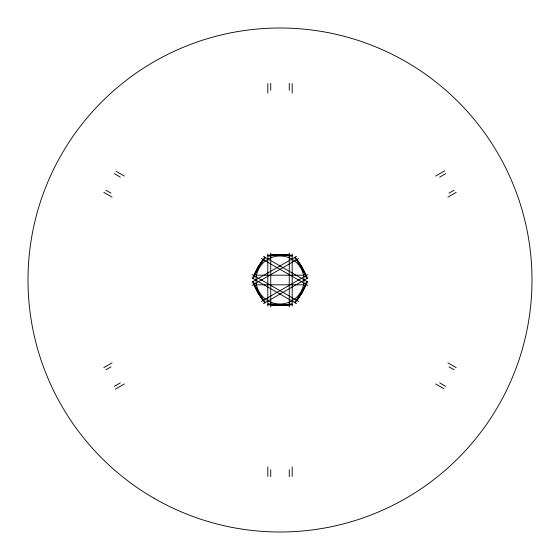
<?xml version="1.0" encoding="UTF-8"?>
<svg xmlns="http://www.w3.org/2000/svg" width="560" height="560" viewBox="0 0 560 560"><rect width="100%" height="100%" fill="white"/><g stroke="black" fill="none" stroke-linecap="round" stroke-linejoin="round"><path stroke-width="0.84" d="M253.442 278.383L255.486 273.371M306.558 281.617L305.06 285.453M252.532 278.215L257.782 267.316L264.719 257.103M307.468 281.785L302.218 292.684L295.281 302.897M254.352 275.891L254.646 275.219M305.48 284.312L303.219 289.261M253.771 275.555L257.957 267.281L263.039 259.511M306.229 284.445L302.043 292.719L296.961 300.489M254.786 275.079L255.332 273.854M304.878 285.684L304.451 286.601M255.479 273.553L260.708 263.998M255.619 273.245L260.925 263.669M304.087 287.364L303.079 289.534M302.988 289.555L297.178 298.949M302.785 290.073L298.704 296.891L294.476 302.435M260.946 263.767L262.213 261.772M261.191 263.396L265.524 257.565M262.444 261.576L263.011 260.785M297.01 299.313L296.38 300.16M263.151 260.477L263.62 259.84M103.817 367.64L112.112 362.852M252.091 282.03L296.471 256.41M435.701 176.029L444.745 170.807M106.043 369.733L111.055 366.835M252.091 285.411L298.641 258.538M439.677 177.114L445.697 173.642M114.303 386.358L120.323 382.886M261.359 301.462L307.909 274.589M448.945 193.165L453.957 190.267M115.255 389.193L124.299 383.971M263.529 303.59L307.909 277.97M447.888 197.148L456.183 192.36M268.275 256.165L275.492 255.311M291.725 303.835L287.812 304.43M267.806 255.318L279.874 254.422L292.194 255.318M292.194 304.682L280.126 305.578L267.806 304.682M270.732 255.738L271.642 255.633M289.002 304.22L286.328 304.563M270.732 255.066L279.993 254.548L289.268 255.066M289.268 304.934L280.007 305.452L270.732 304.934M271.817 255.682L272.986 255.57M287.518 304.388L283.899 304.724M273.49 255.521L284.613 255.318M286.006 304.521L282.681 304.703M275.702 255.367L286.895 255.486M283.493 304.675L282.947 304.696M282.667 304.773L268.107 303.807M282.359 304.78L270.732 304.262M256.032 275.198L303.968 275.198M256.032 284.802L303.968 284.802M284.977 255.409L288.218 255.612M287.175 255.584L291.893 256.193M288.484 255.647L289.268 255.738M116.004 171.241L124.306 176.029M263.529 256.41L307.909 282.037M447.888 362.852L456.183 367.647M114.31 173.635L120.323 177.114M261.359 258.538L307.909 285.411M448.938 366.842L453.957 369.733M106.043 190.267L111.062 193.158M252.091 274.589L298.641 301.462M439.677 382.886L445.69 386.365M103.817 192.353L112.112 197.148M252.091 277.963L296.471 303.59M435.694 383.971L443.996 388.759M294.581 257.684L296.772 260.491M265.419 302.316L263.627 300.041M295.281 257.103L302.092 267.099L307.468 278.222M264.719 302.897L257.908 292.901L252.532 281.778M296.38 259.847L296.87 260.624M263.62 300.153L262.836 298.97M263.508 300.013L261.863 297.598M296.961 259.511L302.036 267.267L306.229 275.562M263.039 300.489L257.964 292.733L253.771 284.438M296.926 260.575L297.654 261.709M297.031 260.722L297.752 261.849M262.752 298.977L260.092 294.903M297.892 261.933L299.089 263.816M298.004 262.08L303.681 271.649M261.674 297.318L260.232 295.127M299.18 263.963L304.675 273.714M259.945 294.672L255.668 287.021M259.805 294.441L254.352 284.109M303.863 272.006L304.451 273.224M255.437 286.531L254.877 285.313M304.549 273.609L305.648 275.891M304.794 273.959L305.228 274.925M254.863 285.11L253.435 281.603M305.263 275.191L306.565 278.397M292.194 83.594L292.194 93.177M292.194 253.939L292.194 306.061M292.194 466.823L292.194 476.406M289.268 83.321L289.268 90.272M289.268 253.127L289.268 306.873M289.268 469.728L289.268 476.679M270.732 83.321L270.732 90.272M270.732 253.127L270.732 306.873M270.732 469.728L270.732 476.679M267.806 83.594L267.806 93.177M267.806 253.939L267.806 306.061M267.806 466.823L267.806 476.406M154 498.239A252 252 0 0 0 532 280A252 252 0 0 0 154 61.761A252 252 0 0 0 154 498.239M268.002 300.783A24.003 24.003 0 0 0 304.003 280A24.003 24.003 0 0 0 268.002 259.217A24.003 24.003 0 0 0 268.002 300.783"/></g></svg>
